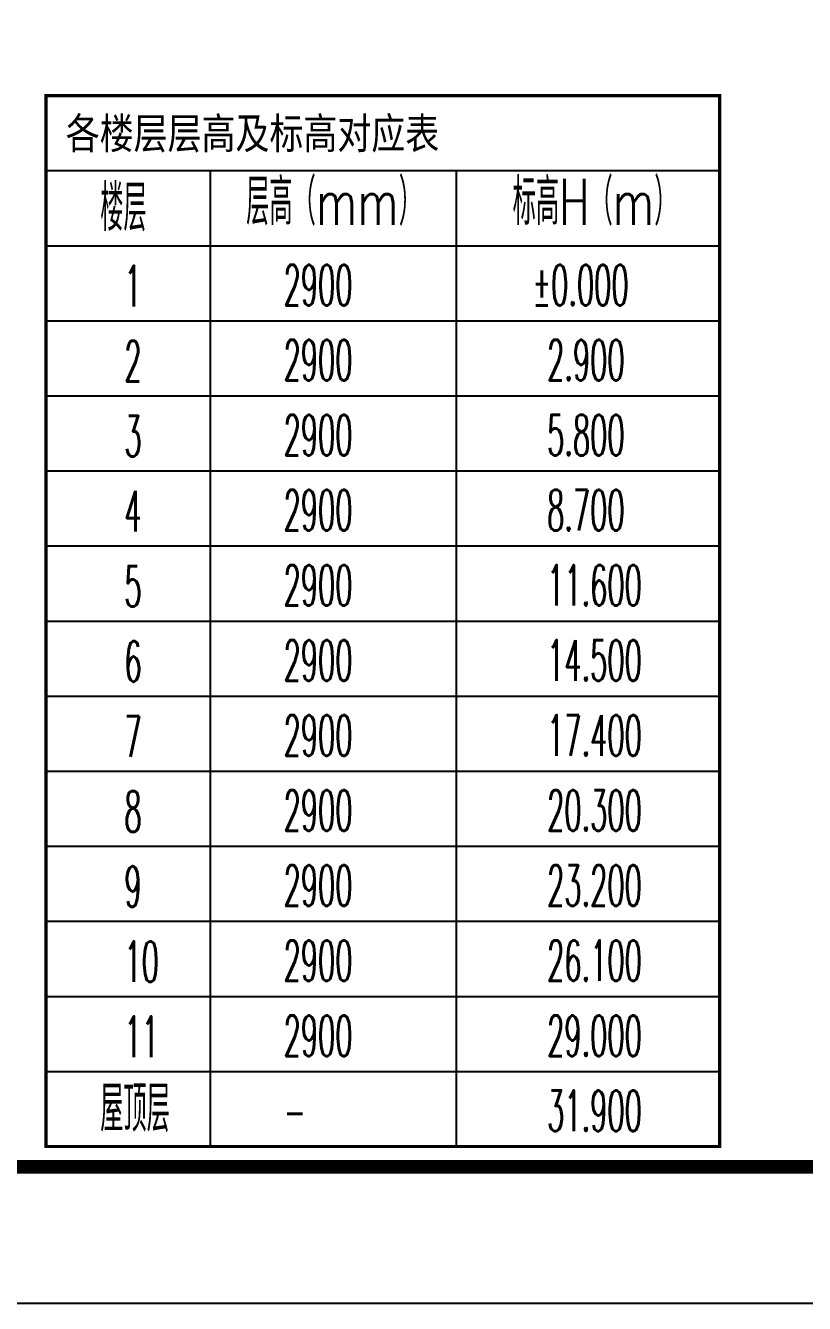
# Model space of a CAD drawing. Extents: x -518115 to 1124316, y -209821 to 1628073.
# Drawn here: x 883842 to 889545, y 256415 to 265778 of the extents above; entities that cross this region are included whole.
import ezdxf

# ---------------------------------------------------------------- set-up
doc = ezdxf.new("R2010")
doc.units = 0
doc.header["$LTSCALE"] = 1000
doc.header["$MEASUREMENT"] = 0
for name, color, linetype in [('C-Sheet-图框', 101, 'Continuous'), ('PUB_TEXT', 4, 'Continuous'), ('图框', 140, 'Continuous')]:
    doc.layers.add(name, color=color, linetype=linetype)
doc.layers.add('yichutu', color=7, linetype='Continuous', true_color=0xffffff, plot=False)
doc.styles.add('_TCH_DIM', font='SIMPLEX.shx', dxfattribs={"width": 0.7, "bigfont": 'GBCBIG.shx'})
doc.styles.add('宋体', font='', dxfattribs={"height": 50})
doc.styles.get('宋体').set_extended_font_data('SimSun')

# ---------------------------------------------------------------- blocks, each defined once
blk = doc.blocks.new('TK')
at = {"layer": '图框'}
blk.add_lwpolyline([(465375, 548713.7), (549475, 548713.7), (549475, 489313.7), (465375, 489313.7)], close=True, dxfattribs=at)
blk.add_lwpolyline([(465375, 548713.7), (549475, 548713.7), (549475, 489313.7), (465375, 489313.7)], close=True, dxfattribs=at)
at = {"layer": '图框', "const_width": 100}
blk.add_lwpolyline([(548475, 490313.7), (548475, 547713.7), (467875, 547713.7), (467875, 490313.7)], close=True, dxfattribs=at)
blk = doc.blocks.new('yct-841-594-84100-59399.9999999999-100-1000.0')
at = {"layer": 'yichutu', "color": 7, "true_color": 0xffffff}
blk.add_lwpolyline([(0, 0), (0, 59400), (84100, 59400), (84100, 0)], close=True, dxfattribs=at)

msp = doc.modelspace()

# ---------------------------------------------------------------- linework, layer by layer
at = {"layer": 'C-Sheet-图框', "color": 0}
for p, q in [((883992.4, 264715.2), (888925.3, 264715.2)), ((883992.4, 264715.2), (888925.3, 264715.2)), ((885193.6, 264715.2), (885193.6, 257565.2)), ((886995.6, 264715.2), (886995.6, 257565.2)), ((883992.4, 264165.2), (888925.3, 264165.2)), ((883992.4, 263615.2), (888925.3, 263615.2)), ((883992.4, 263065.2), (888925.3, 263065.2)), ((883992.4, 262515.2), (888925.3, 262515.2)), ((883992.4, 261965.2), (888925.3, 261965.2)), ((883992.4, 261415.2), (888925.3, 261415.2)), ((883992.4, 260865.2), (888925.3, 260865.2)), ((883992.4, 260315.2), (888925.3, 260315.2)), ((883992.4, 259765.2), (888925.3, 259765.2)), ((883992.4, 259215.2), (888925.3, 259215.2)), ((883992.4, 258665.2), (888925.3, 258665.2)), ((883992.4, 258115.2), (888925.3, 258115.2))]:
    msp.add_line(p, q, dxfattribs=at)
at = {"layer": 'C-Sheet-图框', "color": 0, "const_width": 24}
msp.add_lwpolyline([(883992.4, 257565.2), (888925.3, 257565.2), (888925.3, 265265.2), (883992.4, 265265.2), (883992.4, 257565.2)], dxfattribs=at)

# ---------------------------------------------------------------- block references
msp.add_blockref('TK', (348239.1, -232898.5))
at = {"layer": 'yichutu'}
msp.add_blockref('yct-841-594-84100-59399.9999999999-100-1000.0', (813614.1, 256415.2), dxfattribs=at)

# ---------------------------------------------------------------- texts
at = {"layer": 'PUB_TEXT', "color": 2, "style": '宋体', "width": 0.8}
msp.add_text('各楼层层高及标高对应表', height=227.848, dxfattribs=at).set_placement((884136.3, 264874.9))
at = {"layer": 'PUB_TEXT', "style": '_TCH_DIM'}
for s, height, width, p in [('层高（mm）', 337.59, 0.7, (885457.2, 264317.4)), ('标高H（m）', 337.59, 0.7, (887408.9, 264317.4)), ('楼层', 337.59, 0.7, (884388.9, 264273.1)), ('1', 297.5, 0.494118, (884566.1, 263720.5)), ('2900', 297.5, 0.494118, (885731.8, 263728.1)), ('%%P0.000', 297.5, 0.494118, (887552.5, 263728.1)), ('2900', 297.5, 0.494118, (885731.8, 263178.1)), ('2.900', 297.5, 0.494118, (887661.5, 263178.1)), ('2', 297.5, 0.494118, (884566.1, 263170.5)), ('3', 297.5, 0.494118, (884566.1, 262620.5)), ('2900', 297.5, 0.494118, (885731.8, 262628.1)), ('5.800', 297.5, 0.494118, (887661.5, 262628.1)), ('4', 297.5, 0.494118, (884566.1, 262070.5)), ('2900', 297.5, 0.494118, (885731.8, 262078.1)), ('8.700', 297.5, 0.494118, (887661.5, 262078.1)), ('5', 297.5, 0.494118, (884566.1, 261520.5)), ('2900', 297.5, 0.494118, (885731.8, 261528.1)), ('11.600', 297.5, 0.494118, (887661.5, 261528.1)), ('6', 297.5, 0.494118, (884566.1, 260970.5)), ('2900', 297.5, 0.494118, (885731.8, 260978.1)), ('14.500', 297.5, 0.494118, (887661.5, 260978.1)), ('7', 297.5, 0.494118, (884566.1, 260420.5)), ('2900', 297.5, 0.494118, (885731.8, 260428.1)), ('17.400', 297.5, 0.494118, (887661.5, 260428.1)), ('8', 297.5, 0.494118, (884566.1, 259870.5)), ('2900', 297.5, 0.494118, (885731.8, 259878.1)), ('20.300', 297.5, 0.494118, (887661.5, 259878.1)), ('9', 297.5, 0.494118, (884566.1, 259320.5)), ('2900', 297.5, 0.494118, (885731.8, 259328.1)), ('23.200', 297.5, 0.494118, (887661.5, 259328.1)), ('2900', 297.5, 0.494118, (885731.8, 258778.1)), ('26.100', 297.5, 0.494118, (887661.5, 258778.1)), ('10', 297.5, 0.494118, (884566.1, 258770.5)), ('11', 297.5, 0.494118, (884566.1, 258220.5)), ('2900', 297.5, 0.494118, (885731.8, 258228.1)), ('29.000', 297.5, 0.494118, (887661.5, 258228.1)), ('屋顶层', 337.59, 0.7, (884388.9, 257673.1)), ('31.900', 297.5, 0.494118, (887661.5, 257678.1)), ('-', 297.5, 0.494118, (885731.8, 257678.1))]:
    msp.add_text(s, height=height, dxfattribs=dict(at, width=width)).set_placement(p)

doc.saveas('drawing.dxf')
